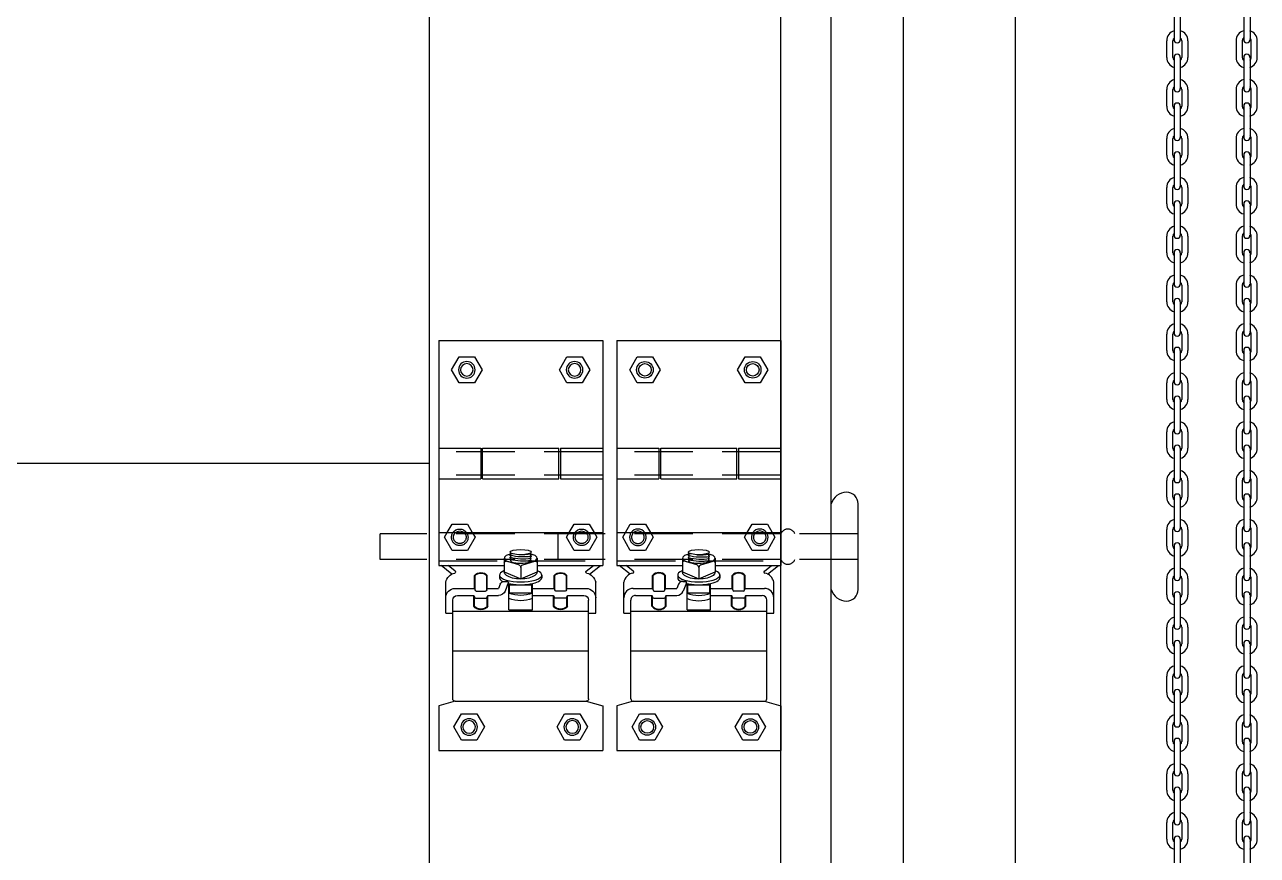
# Model space of a CAD drawing. Header units: millimetres. Extents: x 34479 to 326239, y 111570 to 168880.
# Drawn here: x 186425.3 to 186688.4, y 165348.9 to 165526.3 of the extents above; entities that cross this region are included whole.
import ezdxf

# ---------------------------------------------------------------- set-up
doc = ezdxf.new("R2010")
doc.units = ezdxf.units.MM
doc.header["$LTSCALE"] = 100
doc.header["$MEASUREMENT"] = 0
doc.linetypes.add('HIDDEN', pattern=[0.375, 0.25, -0.125])
doc.layers.get('0').update_dxf_attribs({"linetype": 'CONTINUOUS'})
doc.layers.add('FIN', color=8, linetype='CONTINUOUS')
doc.layers.add('OHD Frame', color=2, linetype='CONTINUOUS')

# ---------------------------------------------------------------- blocks, each defined once
blk = doc.blocks.new('사이드힌지 입면')
at = {"color": 8}
for p, q in [((0, 175), (70, 175)), ((0, 175), (0, 78.98)), ((70, 175), (70, 78.98)), ((0, 129), (18, 129)), ((18, 129), (18, 116)), ((18.75, 129), (51.25, 129)), ((18.75, 116), (18.75, 129)), ((51.25, 116), (51.25, 129)), ((52, 129), (70, 129)), ((52, 129), (52, 116)), ((0, 116), (18, 116)), ((18.75, 116), (51.25, 116)), ((52, 116), (70, 116)), ((91.5, 68.71), (91.5, 105.27)), ((103, 68.74), (103, 105.24)), ((0, 92.98), (70, 92.98)), ((30.53, 84.27), (30.64, 84.39)), ((0, 78.98), (28, 78.98)), ((5.65, 75.28), (1, 78.98)), ((7.03, 76.57), (4, 78.98)), ((28, 82.1), (28, 76.18)), ((34.14, 79.21), (28.91, 80.82)), ((30.13, 83.67), (30.83, 83.67)), ((30.85, 83.82), (30.53, 84.14)), ((30.53, 83.36), (30.85, 83.69)), ((30.85, 82.91), (30.53, 83.23)), ((30.53, 82.46), (30.85, 82.78)), ((30.85, 82), (30.53, 82.33)), ((30.53, 81.55), (30.85, 81.87)), ((30.85, 81.09), (30.53, 81.42)), ((30.66, 80.77), (30.85, 80.97)), ((35.86, 79.21), (41.09, 80.82)), ((39.12, 80.62), (39.47, 80.97)), ((39.47, 83.82), (39.15, 84.14)), ((39.15, 83.36), (39.47, 83.69)), ((39.47, 82.91), (39.15, 83.23)), ((39.15, 82.46), (39.47, 82.78)), ((39.47, 82), (39.15, 82.33)), ((39.15, 81.55), (39.47, 81.87)), ((39.47, 81.09), (39.15, 81.42)), ((39.45, 83.67), (39.87, 83.67)), ((42, 82.1), (42, 76.18)), ((42, 78.98), (70, 78.98)), ((62.97, 76.57), (66, 78.98)), ((64.35, 75.28), (69, 78.98)), ((15.25, 69.16), (15.25, 74.73)), ((15.5, 68.5), (15.5, 74.63)), ((20.5, 68.5), (20.5, 74.63)), ((20.75, 69.16), (20.75, 74.73)), ((26, 74.9), (26, 73.72)), ((28, 76.18), (35, 73.2)), ((35, 78.12), (35, 73.2)), ((35, 73.2), (42, 76.18)), ((44, 74.9), (44, 73.72)), ((49.25, 69.16), (49.25, 74.73)), ((49.5, 68.5), (49.5, 74.63)), ((54.5, 68.5), (54.5, 74.63)), ((54.75, 69.16), (54.75, 74.73)), ((3, 58.55), (3, 71.8)), ((7, 69.16), (15.25, 69.16)), ((20.75, 69.16), (25.55, 69.16)), ((21, 69.16), (25.55, 69.16)), ((26.26, 70.93), (25.55, 69.16)), ((28.12, 72.18), (29.26, 72.18)), ((29.72, 71.49), (28.34, 68.04)), ((30, 60.05), (30, 71.24)), ((30.25, 67.26), (30.25, 70.71)), ((30.25, 70.71), (39.75, 70.71)), ((39.75, 67.26), (39.75, 70.71)), ((40, 60.05), (40, 71.24)), ((40, 69.16), (49.25, 69.16)), ((54.75, 69.16), (63, 69.16)), ((67, 58.55), (67, 71.8)), ((6, 22), (6, 64.16)), ((8, 66.16), (15, 66.16)), ((15, 61.54), (15, 66.16)), ((15.25, 61.63), (15.25, 65.5)), ((15.75, 65), (20.25, 65)), ((16, 68), (20, 68)), ((20.75, 61.63), (20.75, 65.5)), ((21, 66.16), (25.55, 66.16)), ((21, 66.16), (25.55, 66.16)), ((21, 61.54), (21, 66.16)), ((21, 65.61), (21, 65.66)), ((30.25, 67.26), (39.75, 67.26)), ((40, 66.16), (49, 66.16)), ((49, 61.54), (49, 66.16)), ((49, 65.61), (49, 65.66)), ((49.25, 61.63), (49.25, 65.5)), ((54.25, 65), (49.75, 65)), ((54, 68), (50, 68)), ((54.75, 61.63), (54.75, 65.5)), ((55, 66.16), (62, 66.16)), ((55, 61.54), (55, 66.16)), ((64, 22), (64, 64.16)), ((3, 58.55), (6, 58.55)), ((6, 59.5), (64, 59.5)), ((30, 60.05), (40, 60.05)), ((64, 58.55), (67, 58.55)), ((6, 42.5), (64, 42.5)), ((7, 21), (0, 19)), ((0, 19), (0, 0)), ((7, 21), (63, 21)), ((63, 21), (70, 19)), ((70, 19), (70, 0)), ((0, 0), (70, 0))]:
    blk.add_line(p, q, dxfattribs=at)
at = {"color": 8, "linetype": 'HIDDEN'}
for p, q in [((70, 127.5), (0, 127.5)), ((70, 117.5), (0, 117.5)), ((70, 92.49), (-25, 92.49)), ((-25, 81.49), (-25, 92.49)), ((103, 92.49), (76, 92.49)), ((70, 81.49), (-25, 81.49)), ((0, 81), (70, 81)), ((103, 81.49), (76, 81.49))]:
    blk.add_line(p, q, dxfattribs=at)
at = {"color": 8}
for points in [[(15.25, 168.12), (18.5, 162.5), (15.25, 156.88), (8.75, 156.88), (5.5, 162.5), (8.75, 168.12)], [(61.25, 168.12), (64.5, 162.5), (61.25, 156.88), (54.75, 156.88), (51.5, 162.5), (54.75, 168.12)], [(16.25, 15.62), (19.5, 10), (16.25, 4.38), (9.75, 4.38), (6.5, 10), (9.75, 15.62)], [(60.25, 15.62), (63.5, 10), (60.25, 4.38), (53.75, 4.38), (50.5, 10), (53.75, 15.62)]]:
    blk.add_lwpolyline(points, close=True, dxfattribs=at)
for points in [[(3.65, 92.98), (5.75, 96.62), (12.25, 96.62), (14.35, 92.98)], [(55.65, 92.98), (57.75, 96.62), (64.25, 96.62), (66.35, 92.98)]]:
    blk.add_lwpolyline(points, dxfattribs=at)
at = {"color": 8, "linetype": 'HIDDEN'}
for points in [[(14.35, 92.98), (15.5, 91), (12.25, 85.38), (5.75, 85.38), (2.5, 91), (3.65, 92.98)], [(66.35, 92.98), (67.5, 91), (64.25, 85.38), (57.75, 85.38), (54.5, 91), (55.65, 92.98)]]:
    blk.add_lwpolyline(points, dxfattribs=at)
at = {"color": 8}
for centre, radius in [((12, 162.5), 3.53), ((12, 162.5), 2.7), ((58, 162.5), 3.53), ((58, 162.5), 2.7), ((13, 10), 3.53), ((13, 10), 2.7), ((57, 10), 3.53), ((57, 10), 2.7)]:
    blk.add_circle(centre, radius, dxfattribs=at)
for centre, radius, start, end in [((98.25, 103.18), 7.07, 92.0158, 162.759), ((98, 105.24), 5, 0, 90), ((9, 91), 3.53, 33.9806, 146.0194), ((9, 91), 2.7, 47.0512, 132.9488), ((61, 91), 3.53, 33.9806, 146.0194), ((61, 91), 2.7, 47.0512, 132.9488), ((30.59, 84.21), 0.0908, 135, 225), ((36.08, 105.66), 22.18, 255.4144, 258.0189), ((39.21, 84.21), 0.0908, 171.3665, 225), ((28.81, 80.02), 0.811, 82.9492, 174.5861), ((30.59, 83.3), 0.0908, 135, 225), ((36.08, 104.76), 22.18, 255.4144, 278.8608), ((30.59, 82.39), 0.0908, 135, 225), ((36.08, 103.85), 22.18, 255.4144, 278.8608), ((30.59, 81.48), 0.0908, 135, 225), ((36.08, 102.94), 22.18, 255.4144, 278.8608), ((30.79, 83.75), 0.0908, 315, 45), ((30.79, 82.84), 0.0908, 315, 45), ((30.79, 81.94), 0.0908, 315, 45), ((30.79, 81.03), 0.0908, 315, 45), ((33.67, 77.96), 1.34, 7.0056, 69.4682), ((36.08, 105.66), 22.18, 265.0057, 278.8608), ((36.33, 77.96), 1.34, 110.5318, 172.9944), ((39.21, 83.3), 0.0908, 135, 225), ((39.21, 82.39), 0.0908, 135, 225), ((39.21, 81.48), 0.0908, 135, 225), ((39.41, 83.75), 0.0908, 315, 45), ((39.41, 82.84), 0.0908, 315, 45), ((39.41, 81.94), 0.0908, 315, 45), ((39.41, 81.03), 0.0908, 315, 45), ((41.19, 80.02), 0.811, 5.4139, 97.0508), ((7.87, 70.84), 4.96, 102.1217, 168.8588), ((6.72, 76.18), 0.5, 282.1217, 51.4669), ((18, 72.17), 3.76, 42.9905, 137.0095), ((18, 72.17), 3.51, 44.5745, 135.4255), ((52, 72.17), 3.76, 42.9905, 137.0095), ((52, 72.17), 3.51, 44.5745, 135.4255), ((63.28, 76.18), 0.5, 128.5331, 257.8783), ((62.13, 70.84), 4.96, 11.1412, 77.8783), ((7, 65.16), 4, 90, 180), ((14.41, 68.46), 1.09, 2.0148, 39.6589), ((16, 68.5), 0.5, 180, 270), ((20, 68.5), 0.5, 270, 0), ((21.59, 68.46), 1.09, 140.3411, 177.9852), ((28.12, 70.18), 2, 90, 158.125), ((29.26, 71.68), 0.5, 338.125, 90), ((48.41, 68.46), 1.09, 2.0148, 39.6589), ((50, 68.5), 0.5, 180, 270), ((54, 68.5), 0.5, 270, 360), ((55.59, 68.46), 1.09, 140.3411, 177.9852), ((63, 65.16), 4, 0, 90), ((98.25, 70.8), 7.07, 197.241, 267.9842), ((98, 68.74), 5, 270, 0), ((8, 64.16), 2, 90, 180), ((14.16, 65.46), 1.09, 2.0148, 39.6589), ((15.75, 65.5), 0.5, 180, 270), ((20.25, 65.5), 0.5, 270, 0), ((21.84, 65.46), 1.09, 140.3411, 177.9852), ((25.55, 69.16), 3, 270, 338.125), ((35, 80.29), 14.09, 249.2199, 290.7801), ((35, 78.01), 14.09, 249.2199, 290.7801), ((48.16, 65.46), 1.09, 2.0148, 39.6589), ((49.75, 65.5), 0.5, 180, 270), ((54.25, 65.5), 0.5, 270, 0), ((55.84, 65.46), 1.09, 140.3411, 177.9852), ((62, 64.16), 2, 0, 90), ((18, 63.81), 3.76, 217.0639, 322.9361), ((18, 63.81), 3.51, 218.4112, 321.5888), ((52, 63.81), 3.76, 217.0639, 322.9361), ((52, 63.81), 3.51, 218.4112, 321.5888), ((7, 22), 1, 180, 270), ((63, 22), 1, 270, 0)]:
    blk.add_arc(centre, radius, start, end, dxfattribs=at)
at = {"color": 8, "linetype": 'HIDDEN'}
for centre, radius, start, end in [((9, 91), 3.53, 146.0194, 33.9806), ((9, 91), 2.7, 132.9488, 47.0512), ((61, 91), 3.53, 146.0194, 33.9806), ((61, 91), 2.7, 132.9488, 47.0512), ((73, 91.25), 3.25, 22.4962, 157.5038), ((73, 82.73), 3.25, 202.4962, 337.5038)]:
    blk.add_arc(centre, radius, start, end, dxfattribs=at)
at = {"color": 8}
blk.add_ellipse((35, 84.67), major_axis=(-4.5, 0), ratio=0.246975, dxfattribs=at)
for centre, major_axis, ratio, start_param, end_param in [((35, 82.1), (-7, 0), 0.311178, 5.481577, 10.226387), ((35, 81.06), (-4.5, 0), 0.246975, 0.264484, 3.078253), ((35, 74.9), (-9, 0), 0.331338, 5.603511, 10.104452), ((35, 73.72), (-9, 0), 0.331338, 0, 0.583751), ((35, 73.72), (-9, 0), 0.331338, 0.935022, 3.141593)]:
    blk.add_ellipse(centre, major_axis=major_axis, ratio=ratio, start_param=start_param, end_param=end_param, dxfattribs=at)
at = {"color": 8, "extrusion": (0, 0, -1)}
blk.add_ellipse((35, 76.18), major_axis=(7, 0), ratio=0.426006, start_param=6.283185, end_param=9.424778, dxfattribs=at)
blk = doc.blocks.new('더블힌지입면')
at = {"color": 8}
for p, q in [((0, 175), (-70, 175)), ((-70, 175), (-70, 78.98)), ((0, 175), (0, 78.98)), ((-52, 129), (-70, 129)), ((-52, 129), (-52, 116)), ((-18.75, 129), (-51.25, 129)), ((-51.25, 116), (-51.25, 129)), ((-18.75, 116), (-18.75, 129)), ((0, 129), (-18, 129)), ((-18, 129), (-18, 116)), ((-52, 116), (-70, 116)), ((-18.75, 116), (-51.25, 116)), ((0, 116), (-18, 116)), ((0, 92.98), (-70, 92.98)), ((-30.53, 84.27), (-30.64, 84.39)), ((-42, 78.98), (-70, 78.98)), ((-64.35, 75.28), (-69, 78.98)), ((-62.97, 76.57), (-66, 78.98)), ((-42, 82.1), (-42, 76.18)), ((-35.86, 79.21), (-41.09, 80.82)), ((-39.45, 83.67), (-39.87, 83.67)), ((-39.47, 83.82), (-39.15, 84.14)), ((-39.15, 83.36), (-39.47, 83.69)), ((-39.47, 82.91), (-39.15, 83.23)), ((-39.15, 82.46), (-39.47, 82.78)), ((-39.47, 82), (-39.15, 82.33)), ((-39.15, 81.55), (-39.47, 81.87)), ((-39.47, 81.09), (-39.15, 81.42)), ((-39.12, 80.62), (-39.47, 80.97)), ((-34.14, 79.21), (-28.91, 80.82)), ((-30.85, 83.82), (-30.53, 84.14)), ((-30.53, 83.36), (-30.85, 83.69)), ((-30.85, 82.91), (-30.53, 83.23)), ((-30.53, 82.46), (-30.85, 82.78)), ((-30.85, 82), (-30.53, 82.33)), ((-30.53, 81.55), (-30.85, 81.87)), ((-30.85, 81.09), (-30.53, 81.42)), ((-30.66, 80.77), (-30.85, 80.97)), ((-30.13, 83.67), (-30.83, 83.67)), ((-28, 82.1), (-28, 76.18)), ((0, 78.98), (-28, 78.98)), ((-7.03, 76.57), (-4, 78.98)), ((-5.65, 75.28), (-1, 78.98)), ((-54.75, 69.16), (-54.75, 74.73)), ((-54.5, 68.5), (-54.5, 74.63)), ((-49.5, 68.5), (-49.5, 74.63)), ((-49.25, 69.16), (-49.25, 74.73)), ((-44, 74.9), (-44, 73.72)), ((-35, 73.2), (-42, 76.18)), ((-35, 78.12), (-35, 73.2)), ((-28, 76.18), (-35, 73.2)), ((-26, 74.9), (-26, 73.72)), ((-20.75, 69.16), (-20.75, 74.73)), ((-20.5, 68.5), (-20.5, 74.63)), ((-15.5, 68.5), (-15.5, 74.63)), ((-15.25, 69.16), (-15.25, 74.73)), ((-67, 58.55), (-67, 71.8)), ((-54.75, 69.16), (-63, 69.16)), ((-40, 69.16), (-49.25, 69.16)), ((-40, 60.05), (-40, 71.24)), ((-39.75, 67.26), (-39.75, 70.71)), ((-30.25, 70.71), (-39.75, 70.71)), ((-30.25, 67.26), (-30.25, 70.71)), ((-30, 60.05), (-30, 71.24)), ((-29.72, 71.49), (-28.34, 68.04)), ((-28.12, 72.18), (-29.26, 72.18)), ((-26.26, 70.93), (-25.55, 69.16)), ((-21, 69.16), (-25.55, 69.16)), ((-20.75, 69.16), (-25.55, 69.16)), ((-7, 69.16), (-15.25, 69.16)), ((-3, 58.55), (-3, 71.8)), ((-64, 22), (-64, 64.16)), ((-55, 66.16), (-62, 66.16)), ((-55, 61.54), (-55, 66.16)), ((-54.75, 61.63), (-54.75, 65.5)), ((-54.25, 65), (-49.75, 65)), ((-54, 68), (-50, 68)), ((-49.25, 61.63), (-49.25, 65.5)), ((-40, 66.16), (-49, 66.16)), ((-49, 61.54), (-49, 66.16)), ((-49, 65.61), (-49, 65.66)), ((-30.25, 67.26), (-39.75, 67.26)), ((-21, 66.16), (-25.55, 66.16)), ((-21, 66.16), (-25.55, 66.16)), ((-21, 61.54), (-21, 66.16)), ((-21, 65.61), (-21, 65.66)), ((-20.75, 61.63), (-20.75, 65.5)), ((-15.75, 65), (-20.25, 65)), ((-16, 68), (-20, 68)), ((-15.25, 61.63), (-15.25, 65.5)), ((-8, 66.16), (-15, 66.16)), ((-15, 61.54), (-15, 66.16)), ((-6, 22), (-6, 64.16)), ((-64, 58.55), (-67, 58.55)), ((-6, 59.5), (-64, 59.5)), ((-30, 60.05), (-40, 60.05)), ((-3, 58.55), (-6, 58.55)), ((-6, 42.5), (-64, 42.5)), ((-63, 21), (-70, 19)), ((-70, 19), (-70, 0)), ((-7, 21), (-63, 21)), ((-7, 21), (0, 19)), ((0, 19), (0, 0)), ((0, 0), (-70, 0))]:
    blk.add_line(p, q, dxfattribs=at)
at = {"color": 8, "linetype": 'HIDDEN'}
for p, q in [((-70, 127.5), (0, 127.5)), ((-70, 117.5), (0, 117.5)), ((-70, 92.49), (25, 92.49)), ((25, 81.49), (25, 92.49)), ((-70, 81.49), (25, 81.49)), ((0, 81), (-70, 81))]:
    blk.add_line(p, q, dxfattribs=at)
at = {"color": 8}
for points in [[(-61.25, 168.12), (-64.5, 162.5), (-61.25, 156.88), (-54.75, 156.88), (-51.5, 162.5), (-54.75, 168.12)], [(-15.25, 168.12), (-18.5, 162.5), (-15.25, 156.88), (-8.75, 156.88), (-5.5, 162.5), (-8.75, 168.12)], [(-60.25, 15.62), (-63.5, 10), (-60.25, 4.38), (-53.75, 4.38), (-50.5, 10), (-53.75, 15.62)], [(-16.25, 15.62), (-19.5, 10), (-16.25, 4.38), (-9.75, 4.38), (-6.5, 10), (-9.75, 15.62)]]:
    blk.add_lwpolyline(points, close=True, dxfattribs=at)
for points in [[(-55.65, 92.98), (-57.75, 96.62), (-64.25, 96.62), (-66.35, 92.98)], [(-3.65, 92.98), (-5.75, 96.62), (-12.25, 96.62), (-14.35, 92.98)]]:
    blk.add_lwpolyline(points, dxfattribs=at)
at = {"color": 8, "linetype": 'HIDDEN'}
for points in [[(-66.35, 92.98), (-67.5, 91), (-64.25, 85.38), (-57.75, 85.38), (-54.5, 91), (-55.65, 92.98)], [(-14.35, 92.98), (-15.5, 91), (-12.25, 85.38), (-5.75, 85.38), (-2.5, 91), (-3.65, 92.98)]]:
    blk.add_lwpolyline(points, dxfattribs=at)
at = {"color": 8}
for centre, radius in [((-58, 162.5), 3.53), ((-58, 162.5), 2.7), ((-12, 162.5), 3.53), ((-12, 162.5), 2.7), ((-57, 10), 3.53), ((-57, 10), 2.7), ((-13, 10), 3.53), ((-13, 10), 2.7)]:
    blk.add_circle(centre, radius, dxfattribs=at)
at = {"color": 8, "linetype": 'HIDDEN'}
for centre, radius, start, end in [((-61, 91), 3.53, 146.0194, 33.9806), ((-61, 91), 2.7, 132.9488, 47.0512), ((-9, 91), 3.53, 146.0194, 33.9806), ((-9, 91), 2.7, 132.9488, 47.0512)]:
    blk.add_arc(centre, radius, start, end, dxfattribs=at)
at = {"color": 8}
for centre, radius, start, end in [((-61, 91), 3.53, 33.9806, 146.0194), ((-61, 91), 2.7, 47.0512, 132.9488), ((-9, 91), 3.53, 33.9806, 146.0194), ((-9, 91), 2.7, 47.0512, 132.9488), ((-39.21, 84.21), 0.0908, 315, 8.6335), ((-36.08, 105.66), 22.18, 281.9811, 284.5856), ((-30.59, 84.21), 0.0908, 315, 45), ((-41.19, 80.02), 0.811, 82.9492, 174.5861), ((-39.41, 83.75), 0.0908, 135, 225), ((-36.08, 105.66), 22.18, 261.1392, 274.9943), ((-36.08, 104.76), 22.18, 261.1392, 284.5856), ((-39.41, 82.84), 0.0908, 135, 225), ((-36.08, 103.85), 22.18, 261.1392, 284.5856), ((-39.41, 81.94), 0.0908, 135, 225), ((-36.08, 102.94), 22.18, 261.1392, 284.5856), ((-39.41, 81.03), 0.0908, 135, 225), ((-39.21, 83.3), 0.0908, 315, 45), ((-39.21, 82.39), 0.0908, 315, 45), ((-39.21, 81.48), 0.0908, 315, 45), ((-36.33, 77.96), 1.34, 7.0056, 69.4682), ((-33.67, 77.96), 1.34, 110.5318, 172.9944), ((-30.79, 83.75), 0.0908, 135, 225), ((-30.79, 82.84), 0.0908, 135, 225), ((-30.79, 81.94), 0.0908, 135, 225), ((-30.79, 81.03), 0.0908, 135, 225), ((-30.59, 83.3), 0.0908, 315, 45), ((-30.59, 82.39), 0.0908, 315, 45), ((-30.59, 81.48), 0.0908, 315, 45), ((-28.81, 80.02), 0.811, 5.4139, 97.0508), ((-62.13, 70.84), 4.96, 102.1217, 168.8588), ((-63.28, 76.18), 0.5, 282.1217, 51.4669), ((-52, 72.17), 3.76, 42.9905, 137.0095), ((-52, 72.17), 3.51, 44.5745, 135.4255), ((-18, 72.17), 3.76, 42.9905, 137.0095), ((-18, 72.17), 3.51, 44.5745, 135.4255), ((-6.72, 76.18), 0.5, 128.5331, 257.8783), ((-7.87, 70.84), 4.96, 11.1412, 77.8783), ((-63, 65.16), 4, 90, 180), ((-55.59, 68.46), 1.09, 2.0148, 39.6589), ((-54, 68.5), 0.5, 180, 270), ((-50, 68.5), 0.5, 270, 0), ((-48.41, 68.46), 1.09, 140.3411, 177.9852), ((-29.26, 71.68), 0.5, 90, 201.875), ((-28.12, 70.18), 2, 21.875, 90), ((-21.59, 68.46), 1.09, 2.0148, 39.6589), ((-20, 68.5), 0.5, 180, 270), ((-16, 68.5), 0.5, 270, 0), ((-14.41, 68.46), 1.09, 140.3411, 177.9852), ((-7, 65.16), 4, 0, 90), ((-62, 64.16), 2, 90, 180), ((-55.84, 65.46), 1.09, 2.0148, 39.6589), ((-54.25, 65.5), 0.5, 180, 270), ((-49.75, 65.5), 0.5, 270, 0), ((-48.16, 65.46), 1.09, 140.3411, 177.9852), ((-35, 80.29), 14.09, 249.2199, 290.7801), ((-35, 78.01), 14.09, 249.2199, 290.7801), ((-25.55, 69.16), 3, 201.875, 270), ((-21.84, 65.46), 1.09, 2.0148, 39.6589), ((-20.25, 65.5), 0.5, 180, 270), ((-15.75, 65.5), 0.5, 270, 0), ((-14.16, 65.46), 1.09, 140.3411, 177.9852), ((-8, 64.16), 2, 0, 90), ((-52, 63.81), 3.76, 217.0639, 322.9361), ((-52, 63.81), 3.51, 218.4112, 321.5888), ((-18, 63.81), 3.76, 217.0639, 322.9361), ((-18, 63.81), 3.51, 218.4112, 321.5888), ((-63, 22), 1, 180, 270), ((-7, 22), 1, 270, 0)]:
    blk.add_arc(centre, radius, start, end, dxfattribs=at)
at = {"color": 8, "extrusion": (0, 0, -1)}
for centre, major_axis, ratio, start_param, end_param in [((-35, 84.67), (-4.5, 0), 0.246975, 3.141593, 9.424778), ((-35, 82.1), (7, 0), 0.311178, -0.801609, 3.943201), ((-35, 81.06), (-4.5, 0), 0.246975, 3.406077, 6.219845), ((-35, 74.9), (9, 0), 0.331338, -0.679674, 3.821266), ((-35, 73.72), (-9, 0), 0.331338, 4.076615, 6.283185), ((-35, 73.72), (9, 0), 0.331338, 0, 0.583751)]:
    blk.add_ellipse(centre, major_axis=major_axis, ratio=ratio, start_param=start_param, end_param=end_param, dxfattribs=at)
at = {"color": 8}
blk.add_ellipse((-35, 76.18), major_axis=(-7, 0), ratio=0.426006, start_param=0, end_param=3.141593, dxfattribs=at)
at = {"xscale": -1}
blk.add_blockref('사이드힌지 입면', (-76.02, 0), dxfattribs=at)

msp = doc.modelspace()

# ---------------------------------------------------------------- linework, layer by layer
at = {"color": 3}
for p, q in [((186597.45, 163432.59, 0), (186597.45, 167289.71, 0)), ((186612.85, 163432.59, 0), (186612.85, 167289.71, 0)), ((186586.7, 163432.59, 0), (186586.7, 165982.59, 0)), ((186511.69, 165432.59, 0), (182086.72, 165432.59, 0))]:
    msp.add_line(p, q, dxfattribs=at)
at = {"color": 8, "linetype": 'Continuous'}
msp.add_line((186511.69, 165982.59, 0), (186511.69, 163455.11, 0), dxfattribs=at)
at = {"color": 7, "linetype": 'Continuous'}
for p, q in [((186670.61, 165529.74, 0), (186670.61, 165523.08, 0)), ((186671.94, 165529.74, 0), (186671.94, 165523.08, 0)), ((186685.48, 165529.74, 0), (186685.48, 165523.08, 0)), ((186686.82, 165529.74, 0), (186686.82, 165523.08, 0)), ((186669.04, 165519.31, 0), (186669.04, 165522.84, 0)), ((186670.38, 165519.31, 0), (186670.38, 165522.84, 0)), ((186672.24, 165522.84, 0), (186672.24, 165519.31, 0)), ((186673.58, 165522.84, 0), (186673.58, 165519.31, 0)), ((186683.85, 165522.84, 0), (186683.85, 165519.31, 0)), ((186685.18, 165522.84, 0), (186685.18, 165519.31, 0)), ((186687.05, 165519.31, 0), (186687.05, 165522.84, 0)), ((186688.38, 165519.31, 0), (186688.38, 165522.84, 0)), ((186670.61, 165519.31, 0), (186670.61, 165512.64, 0)), ((186671.94, 165519.31, 0), (186671.94, 165512.64, 0)), ((186685.48, 165519.31, 0), (186685.48, 165512.64, 0)), ((186686.82, 165519.31, 0), (186686.82, 165512.64, 0)), ((186669.04, 165508.88, 0), (186669.04, 165512.41, 0)), ((186670.38, 165508.88, 0), (186670.38, 165512.41, 0)), ((186672.24, 165512.41, 0), (186672.24, 165508.88, 0)), ((186673.58, 165512.41, 0), (186673.58, 165508.88, 0)), ((186683.85, 165512.41, 0), (186683.85, 165508.88, 0)), ((186685.18, 165512.41, 0), (186685.18, 165508.88, 0)), ((186687.05, 165508.88, 0), (186687.05, 165512.41, 0)), ((186688.38, 165508.88, 0), (186688.38, 165512.41, 0)), ((186670.61, 165508.88, 0), (186670.61, 165502.21, 0)), ((186671.94, 165508.88, 0), (186671.94, 165502.21, 0)), ((186685.48, 165508.88, 0), (186685.48, 165502.21, 0)), ((186686.82, 165508.88, 0), (186686.82, 165502.21, 0)), ((186669.04, 165498.44, 0), (186669.04, 165501.98, 0)), ((186670.38, 165498.44, 0), (186670.38, 165501.98, 0)), ((186672.24, 165501.98, 0), (186672.24, 165498.44, 0)), ((186673.58, 165501.98, 0), (186673.58, 165498.44, 0)), ((186683.85, 165501.98, 0), (186683.85, 165498.44, 0)), ((186685.18, 165501.98, 0), (186685.18, 165498.44, 0)), ((186687.05, 165498.44, 0), (186687.05, 165501.98, 0)), ((186688.38, 165498.44, 0), (186688.38, 165501.98, 0)), ((186670.61, 165498.44, 0), (186670.61, 165491.78, 0)), ((186671.94, 165498.44, 0), (186671.94, 165491.78, 0)), ((186685.48, 165498.44, 0), (186685.48, 165491.78, 0)), ((186686.82, 165498.44, 0), (186686.82, 165491.78, 0)), ((186669.04, 165488.01, 0), (186669.04, 165491.54, 0)), ((186670.38, 165488.01, 0), (186670.38, 165491.54, 0)), ((186672.24, 165491.54, 0), (186672.24, 165488.01, 0)), ((186673.58, 165491.54, 0), (186673.58, 165488.01, 0)), ((186683.85, 165491.54, 0), (186683.85, 165488.01, 0)), ((186685.18, 165491.54, 0), (186685.18, 165488.01, 0)), ((186687.05, 165488.01, 0), (186687.05, 165491.54, 0)), ((186688.38, 165488.01, 0), (186688.38, 165491.54, 0)), ((186670.61, 165488.01, 0), (186670.61, 165481.34, 0)), ((186671.94, 165488.01, 0), (186671.94, 165481.34, 0)), ((186685.48, 165488.01, 0), (186685.48, 165481.34, 0)), ((186686.82, 165488.01, 0), (186686.82, 165481.34, 0)), ((186669.04, 165477.58, 0), (186669.04, 165481.11, 0)), ((186670.38, 165477.58, 0), (186670.38, 165481.11, 0)), ((186672.24, 165481.11, 0), (186672.24, 165477.58, 0)), ((186673.58, 165481.11, 0), (186673.58, 165477.58, 0)), ((186683.85, 165481.11, 0), (186683.85, 165477.58, 0)), ((186685.18, 165481.11, 0), (186685.18, 165477.58, 0)), ((186687.05, 165477.58, 0), (186687.05, 165481.11, 0)), ((186688.38, 165477.58, 0), (186688.38, 165481.11, 0)), ((186670.61, 165477.58, 0), (186670.61, 165470.91, 0)), ((186671.94, 165477.58, 0), (186671.94, 165470.91, 0)), ((186685.48, 165477.58, 0), (186685.48, 165470.91, 0)), ((186686.82, 165477.58, 0), (186686.82, 165470.91, 0)), ((186669.04, 165467.14, 0), (186669.04, 165470.68, 0)), ((186670.38, 165467.14, 0), (186670.38, 165470.68, 0)), ((186672.24, 165470.68, 0), (186672.24, 165467.14, 0)), ((186673.58, 165470.68, 0), (186673.58, 165467.14, 0)), ((186683.85, 165470.68, 0), (186683.85, 165467.14, 0)), ((186685.18, 165470.68, 0), (186685.18, 165467.14, 0)), ((186687.05, 165467.14, 0), (186687.05, 165470.68, 0)), ((186688.38, 165467.14, 0), (186688.38, 165470.68, 0)), ((186670.61, 165467.14, 0), (186670.61, 165460.48, 0)), ((186671.94, 165467.14, 0), (186671.94, 165460.48, 0)), ((186685.48, 165467.14, 0), (186685.48, 165460.48, 0)), ((186686.82, 165467.14, 0), (186686.82, 165460.48, 0)), ((186669.04, 165456.71, 0), (186669.04, 165460.24, 0)), ((186670.38, 165456.71, 0), (186670.38, 165460.24, 0)), ((186672.24, 165460.24, 0), (186672.24, 165456.71, 0)), ((186673.58, 165460.24, 0), (186673.58, 165456.71, 0)), ((186683.85, 165460.24, 0), (186683.85, 165456.71, 0)), ((186685.18, 165460.24, 0), (186685.18, 165456.71, 0)), ((186687.05, 165456.71, 0), (186687.05, 165460.24, 0)), ((186688.38, 165456.71, 0), (186688.38, 165460.24, 0)), ((186670.61, 165456.71, 0), (186670.61, 165450.04, 0)), ((186671.94, 165456.71, 0), (186671.94, 165450.04, 0)), ((186685.48, 165456.71, 0), (186685.48, 165450.04, 0)), ((186686.82, 165456.71, 0), (186686.82, 165450.04, 0)), ((186669.04, 165446.28, 0), (186669.04, 165449.81, 0)), ((186670.38, 165446.28, 0), (186670.38, 165449.81, 0)), ((186672.24, 165449.81, 0), (186672.24, 165446.28, 0)), ((186673.58, 165449.81, 0), (186673.58, 165446.28, 0)), ((186683.85, 165449.81, 0), (186683.85, 165446.28, 0)), ((186685.18, 165449.81, 0), (186685.18, 165446.28, 0)), ((186687.05, 165446.28, 0), (186687.05, 165449.81, 0)), ((186688.38, 165446.28, 0), (186688.38, 165449.81, 0)), ((186670.61, 165446.28, 0), (186670.61, 165439.61, 0)), ((186671.94, 165446.28, 0), (186671.94, 165439.61, 0)), ((186685.48, 165446.28, 0), (186685.48, 165439.61, 0)), ((186686.82, 165446.28, 0), (186686.82, 165439.61, 0)), ((186669.04, 165435.84, 0), (186669.04, 165439.37, 0)), ((186670.38, 165435.84, 0), (186670.38, 165439.37, 0)), ((186672.24, 165439.37, 0), (186672.24, 165435.84, 0)), ((186673.58, 165439.37, 0), (186673.58, 165435.84, 0)), ((186683.85, 165439.37, 0), (186683.85, 165435.84, 0)), ((186685.18, 165439.37, 0), (186685.18, 165435.84, 0)), ((186687.05, 165435.84, 0), (186687.05, 165439.37, 0)), ((186688.38, 165435.84, 0), (186688.38, 165439.37, 0)), ((186670.61, 165435.84, 0), (186670.61, 165429.17, 0)), ((186671.94, 165435.84, 0), (186671.94, 165429.17, 0)), ((186685.48, 165435.84, 0), (186685.48, 165429.17, 0)), ((186686.82, 165435.84, 0), (186686.82, 165429.17, 0)), ((186669.04, 165425.41, 0), (186669.04, 165428.94, 0)), ((186670.38, 165425.41, 0), (186670.38, 165428.94, 0)), ((186672.24, 165428.94, 0), (186672.24, 165425.41, 0)), ((186673.58, 165428.94, 0), (186673.58, 165425.41, 0)), ((186683.85, 165428.94, 0), (186683.85, 165425.41, 0)), ((186685.18, 165428.94, 0), (186685.18, 165425.41, 0)), ((186687.05, 165425.41, 0), (186687.05, 165428.94, 0)), ((186688.38, 165425.41, 0), (186688.38, 165428.94, 0)), ((186670.61, 165425.41, 0), (186670.61, 165418.74, 0)), ((186671.94, 165425.41, 0), (186671.94, 165418.74, 0)), ((186685.48, 165425.41, 0), (186685.48, 165418.74, 0)), ((186686.82, 165425.41, 0), (186686.82, 165418.74, 0)), ((186669.04, 165414.97, 0), (186669.04, 165418.51, 0)), ((186670.38, 165414.97, 0), (186670.38, 165418.51, 0)), ((186672.24, 165418.51, 0), (186672.24, 165414.97, 0)), ((186673.58, 165418.51, 0), (186673.58, 165414.97, 0)), ((186683.85, 165418.51, 0), (186683.85, 165414.97, 0)), ((186685.18, 165418.51, 0), (186685.18, 165414.97, 0)), ((186687.05, 165414.97, 0), (186687.05, 165418.51, 0)), ((186688.38, 165414.97, 0), (186688.38, 165418.51, 0)), ((186670.61, 165414.97, 0), (186670.61, 165408.31, 0)), ((186671.94, 165414.97, 0), (186671.94, 165408.31, 0)), ((186685.48, 165414.97, 0), (186685.48, 165408.31, 0)), ((186686.82, 165414.97, 0), (186686.82, 165408.31, 0)), ((186669.04, 165404.54, 0), (186669.04, 165408.07, 0)), ((186670.38, 165404.54, 0), (186670.38, 165408.07, 0)), ((186672.24, 165408.07, 0), (186672.24, 165404.54, 0)), ((186673.58, 165408.07, 0), (186673.58, 165404.54, 0)), ((186683.85, 165408.07, 0), (186683.85, 165404.54, 0)), ((186685.18, 165408.07, 0), (186685.18, 165404.54, 0)), ((186687.05, 165404.54, 0), (186687.05, 165408.07, 0)), ((186688.38, 165404.54, 0), (186688.38, 165408.07, 0)), ((186670.61, 165404.54, 0), (186670.61, 165397.87, 0)), ((186671.94, 165404.54, 0), (186671.94, 165397.87, 0)), ((186685.48, 165404.54, 0), (186685.48, 165397.87, 0)), ((186686.82, 165404.54, 0), (186686.82, 165397.87, 0)), ((186669.04, 165394.11, 0), (186669.04, 165397.64, 0)), ((186670.38, 165394.11, 0), (186670.38, 165397.64, 0)), ((186672.24, 165397.64, 0), (186672.24, 165394.11, 0)), ((186673.58, 165397.64, 0), (186673.58, 165394.11, 0)), ((186683.85, 165397.64, 0), (186683.85, 165394.11, 0)), ((186685.18, 165397.64, 0), (186685.18, 165394.11, 0)), ((186687.05, 165394.11, 0), (186687.05, 165397.64, 0)), ((186688.38, 165394.11, 0), (186688.38, 165397.64, 0)), ((186670.61, 165394.11, 0), (186670.61, 165387.44, 0)), ((186671.94, 165394.11, 0), (186671.94, 165387.44, 0)), ((186685.48, 165394.11, 0), (186685.48, 165387.44, 0)), ((186686.82, 165394.11, 0), (186686.82, 165387.44, 0)), ((186669.04, 165383.67, 0), (186669.04, 165387.21, 0)), ((186670.38, 165383.67, 0), (186670.38, 165387.21, 0)), ((186672.24, 165387.21, 0), (186672.24, 165383.67, 0)), ((186673.58, 165387.21, 0), (186673.58, 165383.67, 0)), ((186683.85, 165387.21, 0), (186683.85, 165383.67, 0)), ((186685.18, 165387.21, 0), (186685.18, 165383.67, 0)), ((186687.05, 165383.67, 0), (186687.05, 165387.21, 0)), ((186688.38, 165383.67, 0), (186688.38, 165387.21, 0)), ((186670.61, 165383.67, 0), (186670.61, 165377.01, 0)), ((186671.94, 165383.67, 0), (186671.94, 165377.01, 0)), ((186685.48, 165383.67, 0), (186685.48, 165377.01, 0)), ((186686.82, 165383.67, 0), (186686.82, 165377.01, 0)), ((186669.04, 165373.24, 0), (186669.04, 165376.77, 0)), ((186670.38, 165373.24, 0), (186670.38, 165376.77, 0)), ((186672.24, 165376.77, 0), (186672.24, 165373.24, 0)), ((186673.58, 165376.77, 0), (186673.58, 165373.24, 0)), ((186683.85, 165376.77, 0), (186683.85, 165373.24, 0)), ((186685.18, 165376.77, 0), (186685.18, 165373.24, 0)), ((186687.05, 165373.24, 0), (186687.05, 165376.77, 0)), ((186688.38, 165373.24, 0), (186688.38, 165376.77, 0)), ((186670.61, 165373.24, 0), (186670.61, 165366.57, 0)), ((186671.94, 165373.24, 0), (186671.94, 165366.57, 0)), ((186685.48, 165373.24, 0), (186685.48, 165366.57, 0)), ((186686.82, 165373.24, 0), (186686.82, 165366.57, 0)), ((186669.04, 165362.81, 0), (186669.04, 165366.34, 0)), ((186670.38, 165362.81, 0), (186670.38, 165366.34, 0)), ((186672.24, 165366.34, 0), (186672.24, 165362.81, 0)), ((186673.58, 165366.34, 0), (186673.58, 165362.81, 0)), ((186683.85, 165366.34, 0), (186683.85, 165362.81, 0)), ((186685.18, 165366.34, 0), (186685.18, 165362.81, 0)), ((186687.05, 165362.81, 0), (186687.05, 165366.34, 0)), ((186688.38, 165362.81, 0), (186688.38, 165366.34, 0)), ((186670.61, 165362.81, 0), (186670.61, 165356.14, 0)), ((186671.94, 165362.81, 0), (186671.94, 165356.14, 0)), ((186685.48, 165362.81, 0), (186685.48, 165356.14, 0)), ((186686.82, 165362.81, 0), (186686.82, 165356.14, 0)), ((186669.04, 165352.37, 0), (186669.04, 165355.91, 0)), ((186670.38, 165352.37, 0), (186670.38, 165355.91, 0)), ((186672.24, 165355.91, 0), (186672.24, 165352.37, 0)), ((186673.58, 165355.91, 0), (186673.58, 165352.37, 0)), ((186683.85, 165355.91, 0), (186683.85, 165352.37, 0)), ((186685.18, 165355.91, 0), (186685.18, 165352.37, 0)), ((186687.05, 165352.37, 0), (186687.05, 165355.91, 0)), ((186688.38, 165352.37, 0), (186688.38, 165355.91, 0)), ((186670.61, 165352.37, 0), (186670.61, 165345.71, 0)), ((186671.94, 165352.37, 0), (186671.94, 165345.71, 0)), ((186685.48, 165352.37, 0), (186685.48, 165345.71, 0)), ((186686.82, 165352.37, 0), (186686.82, 165345.71, 0))]:
    msp.add_line(p, q, dxfattribs=at)
for centre, radius, start, end in [((186671.28, 165522.84, 0), 2.23, 106.4768, 180), ((186671.28, 165522.84, 0), 0.9, 134.9422, 180), ((186671.34, 165522.84, 0), 2.23, 0, 73.5232), ((186671.34, 165522.84, 0), 0.9, 0, 45.0578), ((186686.08, 165522.84, 0), 2.23, 106.4768, 180), ((186686.08, 165522.84, 0), 0.9, 134.9422, 180), ((186686.15, 165522.84, 0), 2.23, 0, 73.5232), ((186686.15, 165522.84, 0), 0.9, 0, 45.0578), ((186671.28, 165523.08, 0), 0.667, 180, 0), ((186686.15, 165523.08, 0), 0.667, 180, 0), ((186671.28, 165519.31, 0), 2.23, 180, 253.5232), ((186671.28, 165519.31, 0), 0.9, 180, 225.0578), ((186671.28, 165519.31, 0), 0.667, 0, 180), ((186671.34, 165519.31, 0), 2.23, 286.4768, 0), ((186671.34, 165519.31, 0), 0.9, 314.9422, 0), ((186686.08, 165519.31, 0), 2.23, 180, 253.5232), ((186686.08, 165519.31, 0), 0.9, 180, 225.0578), ((186686.15, 165519.31, 0), 0.667, 0, 180), ((186686.15, 165519.31, 0), 2.23, 286.4768, 0), ((186686.15, 165519.31, 0), 0.9, 314.9422, 0), ((186671.28, 165512.41, 0), 2.23, 106.4768, 180), ((186671.28, 165512.41, 0), 0.9, 134.9422, 180), ((186671.28, 165512.64, 0), 0.667, 180, 0), ((186671.34, 165512.41, 0), 2.23, 0, 73.5232), ((186671.34, 165512.41, 0), 0.9, 0, 45.0578), ((186686.08, 165512.41, 0), 2.23, 106.4768, 180), ((186686.08, 165512.41, 0), 0.9, 134.9422, 180), ((186686.15, 165512.64, 0), 0.667, 180, 0), ((186686.15, 165512.41, 0), 2.23, 0, 73.5232), ((186686.15, 165512.41, 0), 0.9, 0, 45.0578), ((186671.28, 165508.88, 0), 2.23, 180, 253.5232), ((186671.28, 165508.88, 0), 0.9, 180, 225.0578), ((186671.28, 165508.88, 0), 0.667, 0, 180), ((186671.34, 165508.88, 0), 2.23, 286.4768, 0), ((186671.34, 165508.88, 0), 0.9, 314.9422, 0), ((186686.08, 165508.88, 0), 2.23, 180, 253.5232), ((186686.08, 165508.88, 0), 0.9, 180, 225.0578), ((186686.15, 165508.88, 0), 0.667, 0, 180), ((186686.15, 165508.88, 0), 2.23, 286.4768, 0), ((186686.15, 165508.88, 0), 0.9, 314.9422, 0), ((186671.28, 165501.98, 0), 2.23, 106.4768, 180), ((186671.28, 165501.98, 0), 0.9, 134.9422, 180), ((186671.28, 165502.21, 0), 0.667, 180, 0), ((186671.34, 165501.98, 0), 2.23, 0, 73.5232), ((186671.34, 165501.98, 0), 0.9, 0, 45.0578), ((186686.08, 165501.98, 0), 2.23, 106.4768, 180), ((186686.08, 165501.98, 0), 0.9, 134.9422, 180), ((186686.15, 165502.21, 0), 0.667, 180, 0), ((186686.15, 165501.98, 0), 2.23, 0, 73.5232), ((186686.15, 165501.98, 0), 0.9, 0, 45.0578), ((186671.28, 165498.44, 0), 2.23, 180, 253.5232), ((186671.28, 165498.44, 0), 0.9, 180, 225.0578), ((186671.28, 165498.44, 0), 0.667, 0, 180), ((186671.34, 165498.44, 0), 2.23, 286.4768, 0), ((186671.34, 165498.44, 0), 0.9, 314.9422, 0), ((186686.08, 165498.44, 0), 2.23, 180, 253.5232), ((186686.08, 165498.44, 0), 0.9, 180, 225.0578), ((186686.15, 165498.44, 0), 0.667, 0, 180), ((186686.15, 165498.44, 0), 2.23, 286.4768, 0), ((186686.15, 165498.44, 0), 0.9, 314.9422, 0), ((186671.28, 165491.54, 0), 2.23, 106.4768, 180), ((186671.28, 165491.54, 0), 0.9, 134.9422, 180), ((186671.28, 165491.78, 0), 0.667, 180, 0), ((186671.34, 165491.54, 0), 2.23, 0, 73.5232), ((186671.34, 165491.54, 0), 0.9, 0, 45.0578), ((186686.08, 165491.54, 0), 2.23, 106.4768, 180), ((186686.08, 165491.54, 0), 0.9, 134.9422, 180), ((186686.15, 165491.78, 0), 0.667, 180, 0), ((186686.15, 165491.54, 0), 2.23, 0, 73.5232), ((186686.15, 165491.54, 0), 0.9, 0, 45.0578), ((186671.28, 165488.01, 0), 2.23, 180, 253.5232), ((186671.28, 165488.01, 0), 0.9, 180, 225.0578), ((186671.28, 165488.01, 0), 0.667, 0, 180), ((186671.34, 165488.01, 0), 2.23, 286.4768, 0), ((186671.34, 165488.01, 0), 0.9, 314.9422, 0), ((186686.08, 165488.01, 0), 2.23, 180, 253.5232), ((186686.08, 165488.01, 0), 0.9, 180, 225.0578), ((186686.15, 165488.01, 0), 0.667, 0, 180), ((186686.15, 165488.01, 0), 2.23, 286.4768, 0), ((186686.15, 165488.01, 0), 0.9, 314.9422, 0), ((186671.28, 165481.11, 0), 2.23, 106.4768, 180), ((186671.28, 165481.11, 0), 0.9, 134.9422, 180), ((186671.28, 165481.34, 0), 0.667, 180, 0), ((186671.34, 165481.11, 0), 2.23, 0, 73.5232), ((186671.34, 165481.11, 0), 0.9, 0, 45.0578), ((186686.08, 165481.11, 0), 2.23, 106.4768, 180), ((186686.08, 165481.11, 0), 0.9, 134.9422, 180), ((186686.15, 165481.34, 0), 0.667, 180, 0), ((186686.15, 165481.11, 0), 2.23, 0, 73.5232), ((186686.15, 165481.11, 0), 0.9, 0, 45.0578), ((186671.28, 165477.58, 0), 2.23, 180, 253.5232), ((186671.28, 165477.58, 0), 0.9, 180, 225.0578), ((186671.28, 165477.58, 0), 0.667, 0, 180), ((186671.34, 165477.58, 0), 2.23, 286.4768, 0), ((186671.34, 165477.58, 0), 0.9, 314.9422, 0), ((186686.08, 165477.58, 0), 2.23, 180, 253.5232), ((186686.08, 165477.58, 0), 0.9, 180, 225.0578), ((186686.15, 165477.58, 0), 0.667, 0, 180), ((186686.15, 165477.58, 0), 2.23, 286.4768, 0), ((186686.15, 165477.58, 0), 0.9, 314.9422, 0), ((186671.28, 165470.68, 0), 2.23, 106.4768, 180), ((186671.28, 165470.68, 0), 0.9, 134.9422, 180), ((186671.28, 165470.91, 0), 0.667, 180, 0), ((186671.34, 165470.68, 0), 2.23, 0, 73.5232), ((186671.34, 165470.68, 0), 0.9, 0, 45.0578), ((186686.08, 165470.68, 0), 2.23, 106.4768, 180), ((186686.08, 165470.68, 0), 0.9, 134.9422, 180), ((186686.15, 165470.91, 0), 0.667, 180, 0), ((186686.15, 165470.68, 0), 2.23, 0, 73.5232), ((186686.15, 165470.68, 0), 0.9, 0, 45.0578), ((186671.28, 165467.14, 0), 2.23, 180, 253.5232), ((186671.28, 165467.14, 0), 0.9, 180, 225.0578), ((186671.28, 165467.14, 0), 0.667, 0, 180), ((186671.34, 165467.14, 0), 2.23, 286.4768, 0), ((186671.34, 165467.14, 0), 0.9, 314.9422, 0), ((186686.08, 165467.14, 0), 2.23, 180, 253.5232), ((186686.08, 165467.14, 0), 0.9, 180, 225.0578), ((186686.15, 165467.14, 0), 0.667, 0, 180), ((186686.15, 165467.14, 0), 2.23, 286.4768, 0), ((186686.15, 165467.14, 0), 0.9, 314.9422, 0), ((186671.28, 165460.24, 0), 2.23, 106.4768, 180), ((186671.28, 165460.24, 0), 0.9, 134.9422, 180), ((186671.28, 165460.48, 0), 0.667, 180, 0), ((186671.34, 165460.24, 0), 2.23, 0, 73.5232), ((186671.34, 165460.24, 0), 0.9, 0, 45.0578), ((186686.08, 165460.24, 0), 2.23, 106.4768, 180), ((186686.08, 165460.24, 0), 0.9, 134.9422, 180), ((186686.15, 165460.48, 0), 0.667, 180, 0), ((186686.15, 165460.24, 0), 2.23, 0, 73.5232), ((186686.15, 165460.24, 0), 0.9, 0, 45.0578), ((186671.28, 165456.71, 0), 0.667, 0, 180), ((186686.15, 165456.71, 0), 0.667, 0, 180), ((186671.28, 165456.71, 0), 2.23, 180, 253.5232), ((186671.28, 165456.71, 0), 0.9, 180, 225.0578), ((186671.34, 165456.71, 0), 2.23, 286.4768, 0), ((186671.34, 165456.71, 0), 0.9, 314.9422, 0), ((186686.08, 165456.71, 0), 2.23, 180, 253.5232), ((186686.08, 165456.71, 0), 0.9, 180, 225.0578), ((186686.15, 165456.71, 0), 2.23, 286.4768, 0), ((186686.15, 165456.71, 0), 0.9, 314.9422, 0), ((186671.28, 165449.81, 0), 2.23, 106.4768, 180), ((186671.28, 165449.81, 0), 0.9, 134.9422, 180), ((186671.28, 165450.04, 0), 0.667, 180, 0), ((186671.34, 165449.81, 0), 2.23, 0, 73.5232), ((186671.34, 165449.81, 0), 0.9, 0, 45.0578), ((186686.08, 165449.81, 0), 2.23, 106.4768, 180), ((186686.08, 165449.81, 0), 0.9, 134.9422, 180), ((186686.15, 165450.04, 0), 0.667, 180, 0), ((186686.15, 165449.81, 0), 2.23, 0, 73.5232), ((186686.15, 165449.81, 0), 0.9, 0, 45.0578), ((186671.28, 165446.28, 0), 0.667, 0, 180), ((186686.15, 165446.28, 0), 0.667, 0, 180), ((186671.28, 165446.28, 0), 2.23, 180, 253.5232), ((186671.28, 165446.28, 0), 0.9, 180, 225.0578), ((186671.34, 165446.28, 0), 2.23, 286.4768, 0), ((186671.34, 165446.28, 0), 0.9, 314.9422, 0), ((186686.08, 165446.28, 0), 2.23, 180, 253.5232), ((186686.08, 165446.28, 0), 0.9, 180, 225.0578), ((186686.15, 165446.28, 0), 2.23, 286.4768, 0), ((186686.15, 165446.28, 0), 0.9, 314.9422, 0), ((186671.28, 165439.37, 0), 2.23, 106.4768, 180), ((186671.28, 165439.37, 0), 0.9, 134.9422, 180), ((186671.28, 165439.61, 0), 0.667, 180, 0), ((186671.34, 165439.37, 0), 2.23, 0, 73.5232), ((186671.34, 165439.37, 0), 0.9, 0, 45.0578), ((186686.08, 165439.37, 0), 2.23, 106.4768, 180), ((186686.08, 165439.37, 0), 0.9, 134.9422, 180), ((186686.15, 165439.61, 0), 0.667, 180, 0), ((186686.15, 165439.37, 0), 2.23, 0, 73.5232), ((186686.15, 165439.37, 0), 0.9, 0, 45.0578), ((186671.28, 165435.84, 0), 0.667, 0, 180), ((186686.15, 165435.84, 0), 0.667, 0, 180), ((186671.28, 165435.84, 0), 2.23, 180, 253.5232), ((186671.28, 165435.84, 0), 0.9, 180, 225.0578), ((186671.34, 165435.84, 0), 2.23, 286.4768, 0), ((186671.34, 165435.84, 0), 0.9, 314.9422, 0), ((186686.08, 165435.84, 0), 2.23, 180, 253.5232), ((186686.08, 165435.84, 0), 0.9, 180, 225.0578), ((186686.15, 165435.84, 0), 2.23, 286.4768, 0), ((186686.15, 165435.84, 0), 0.9, 314.9422, 0), ((186671.28, 165428.94, 0), 2.23, 106.4768, 180), ((186671.34, 165428.94, 0), 2.23, 0, 73.5232), ((186686.08, 165428.94, 0), 2.23, 106.4768, 180), ((186686.15, 165428.94, 0), 2.23, 0, 73.5232), ((186671.28, 165428.94, 0), 0.9, 134.9422, 180), ((186671.28, 165429.17, 0), 0.667, 180, 0), ((186671.28, 165429.17, 0), 0.667, 180, 0), ((186671.34, 165428.94, 0), 0.9, 0, 45.0578), ((186686.08, 165428.94, 0), 0.9, 134.9422, 180), ((186686.15, 165429.17, 0), 0.667, 180, 0), ((186686.15, 165429.17, 0), 0.667, 180, 0), ((186686.15, 165428.94, 0), 0.9, 0, 45.0578), ((186671.28, 165425.41, 0), 0.667, 0, 180), ((186671.28, 165425.41, 0), 0.667, 0, 180), ((186686.15, 165425.41, 0), 0.667, 0, 180), ((186686.15, 165425.41, 0), 0.667, 0, 180), ((186671.28, 165425.41, 0), 2.23, 180, 253.5232), ((186671.28, 165425.41, 0), 2.23, 180, 253.5232), ((186671.28, 165425.41, 0), 0.9, 180, 225.0578), ((186671.28, 165425.41, 0), 0.9, 180, 225.0578), ((186671.34, 165425.41, 0), 2.23, 286.4768, 0), ((186671.34, 165425.41, 0), 0.9, 314.9422, 0), ((186671.34, 165425.41, 0), 2.23, 286.4768, 0), ((186671.34, 165425.41, 0), 0.9, 314.9422, 0), ((186686.08, 165425.41, 0), 2.23, 180, 253.5232), ((186686.08, 165425.41, 0), 2.23, 180, 253.5232), ((186686.08, 165425.41, 0), 0.9, 180, 225.0578), ((186686.08, 165425.41, 0), 0.9, 180, 225.0578), ((186686.15, 165425.41, 0), 2.23, 286.4768, 0), ((186686.15, 165425.41, 0), 0.9, 314.9422, 0), ((186686.15, 165425.41, 0), 2.23, 286.4768, 0), ((186686.15, 165425.41, 0), 0.9, 314.9422, 0), ((186671.28, 165418.51, 0), 2.23, 106.4768, 180), ((186671.34, 165418.51, 0), 2.23, 0, 73.5232), ((186686.08, 165418.51, 0), 2.23, 106.4768, 180), ((186686.15, 165418.51, 0), 2.23, 0, 73.5232), ((186671.28, 165418.51, 0), 0.9, 134.9422, 180), ((186671.28, 165418.74, 0), 0.667, 180, 0), ((186671.34, 165418.51, 0), 0.9, 0, 45.0578), ((186686.08, 165418.51, 0), 0.9, 134.9422, 180), ((186686.15, 165418.74, 0), 0.667, 180, 0), ((186686.15, 165418.51, 0), 0.9, 0, 45.0578), ((186671.28, 165414.97, 0), 0.667, 0, 180), ((186686.15, 165414.97, 0), 0.667, 0, 180), ((186671.28, 165414.97, 0), 2.23, 180, 253.5232), ((186671.28, 165414.97, 0), 0.9, 180, 225.0578), ((186671.34, 165414.97, 0), 2.23, 286.4768, 0), ((186671.34, 165414.97, 0), 0.9, 314.9422, 0), ((186686.08, 165414.97, 0), 2.23, 180, 253.5232), ((186686.08, 165414.97, 0), 0.9, 180, 225.0578), ((186686.15, 165414.97, 0), 2.23, 286.4768, 0), ((186686.15, 165414.97, 0), 0.9, 314.9422, 0), ((186671.28, 165408.07, 0), 2.23, 106.4768, 180), ((186671.34, 165408.07, 0), 2.23, 0, 73.5232), ((186686.08, 165408.07, 0), 2.23, 106.4768, 180), ((186686.15, 165408.07, 0), 2.23, 0, 73.5232), ((186671.28, 165408.07, 0), 0.9, 134.9422, 180), ((186671.28, 165408.31, 0), 0.667, 180, 0), ((186671.34, 165408.07, 0), 0.9, 0, 45.0578), ((186686.08, 165408.07, 0), 0.9, 134.9422, 180), ((186686.15, 165408.31, 0), 0.667, 180, 0), ((186686.15, 165408.07, 0), 0.9, 0, 45.0578), ((186671.28, 165404.54, 0), 0.667, 0, 180), ((186686.15, 165404.54, 0), 0.667, 0, 180), ((186671.28, 165404.54, 0), 2.23, 180, 253.5232), ((186671.28, 165404.54, 0), 0.9, 180, 225.0578), ((186671.34, 165404.54, 0), 2.23, 286.4768, 0), ((186671.34, 165404.54, 0), 0.9, 314.9422, 0), ((186686.08, 165404.54, 0), 2.23, 180, 253.5232), ((186686.08, 165404.54, 0), 0.9, 180, 225.0578), ((186686.15, 165404.54, 0), 2.23, 286.4768, 0), ((186686.15, 165404.54, 0), 0.9, 314.9422, 0), ((186671.28, 165397.64, 0), 2.23, 106.4768, 180), ((186671.34, 165397.64, 0), 2.23, 0, 73.5232), ((186686.08, 165397.64, 0), 2.23, 106.4768, 180), ((186686.15, 165397.64, 0), 2.23, 0, 73.5232), ((186671.28, 165397.64, 0), 0.9, 134.9422, 180), ((186671.28, 165397.87, 0), 0.667, 180, 0), ((186671.34, 165397.64, 0), 0.9, 0, 45.0578), ((186686.08, 165397.64, 0), 0.9, 134.9422, 180), ((186686.15, 165397.87, 0), 0.667, 180, 0), ((186686.15, 165397.64, 0), 0.9, 0, 45.0578), ((186671.28, 165394.11, 0), 0.667, 0, 180), ((186686.15, 165394.11, 0), 0.667, 0, 180), ((186671.28, 165394.11, 0), 2.23, 180, 253.5232), ((186671.28, 165394.11, 0), 0.9, 180, 225.0578), ((186671.34, 165394.11, 0), 2.23, 286.4768, 0), ((186671.34, 165394.11, 0), 0.9, 314.9422, 0), ((186686.08, 165394.11, 0), 2.23, 180, 253.5232), ((186686.08, 165394.11, 0), 0.9, 180, 225.0578), ((186686.15, 165394.11, 0), 2.23, 286.4768, 0), ((186686.15, 165394.11, 0), 0.9, 314.9422, 0), ((186671.28, 165387.21, 0), 2.23, 106.4768, 180), ((186671.34, 165387.21, 0), 2.23, 0, 73.5232), ((186686.08, 165387.21, 0), 2.23, 106.4768, 180), ((186686.15, 165387.21, 0), 2.23, 0, 73.5232), ((186671.28, 165387.21, 0), 0.9, 134.9422, 180), ((186671.28, 165387.44, 0), 0.667, 180, 0), ((186671.34, 165387.21, 0), 0.9, 0, 45.0578), ((186686.08, 165387.21, 0), 0.9, 134.9422, 180), ((186686.15, 165387.44, 0), 0.667, 180, 0), ((186686.15, 165387.21, 0), 0.9, 0, 45.0578), ((186671.28, 165383.67, 0), 0.667, 0, 180), ((186686.15, 165383.67, 0), 0.667, 0, 180), ((186671.28, 165383.67, 0), 2.23, 180, 253.5232), ((186671.28, 165383.67, 0), 0.9, 180, 225.0578), ((186671.34, 165383.67, 0), 2.23, 286.4768, 0), ((186671.34, 165383.67, 0), 0.9, 314.9422, 0), ((186686.08, 165383.67, 0), 2.23, 180, 253.5232), ((186686.08, 165383.67, 0), 0.9, 180, 225.0578), ((186686.15, 165383.67, 0), 2.23, 286.4768, 0), ((186686.15, 165383.67, 0), 0.9, 314.9422, 0), ((186671.28, 165376.77, 0), 2.23, 106.4768, 180), ((186671.34, 165376.77, 0), 2.23, 0, 73.5232), ((186686.08, 165376.77, 0), 2.23, 106.4768, 180), ((186686.15, 165376.77, 0), 2.23, 0, 73.5232), ((186671.28, 165376.77, 0), 0.9, 134.9422, 180), ((186671.28, 165377.01, 0), 0.667, 180, 0), ((186671.34, 165376.77, 0), 0.9, 0, 45.0578), ((186686.08, 165376.77, 0), 0.9, 134.9422, 180), ((186686.15, 165377.01, 0), 0.667, 180, 0), ((186686.15, 165376.77, 0), 0.9, 0, 45.0578), ((186671.28, 165373.24, 0), 2.23, 180, 253.5232), ((186671.28, 165373.24, 0), 0.9, 180, 225.0578), ((186671.28, 165373.24, 0), 0.667, 0, 180), ((186671.34, 165373.24, 0), 2.23, 286.4768, 0), ((186671.34, 165373.24, 0), 0.9, 314.9422, 0), ((186686.08, 165373.24, 0), 2.23, 180, 253.5232), ((186686.08, 165373.24, 0), 0.9, 180, 225.0578), ((186686.15, 165373.24, 0), 0.667, 0, 180), ((186686.15, 165373.24, 0), 2.23, 286.4768, 0), ((186686.15, 165373.24, 0), 0.9, 314.9422, 0), ((186671.28, 165366.34, 0), 2.23, 106.4768, 180), ((186671.34, 165366.34, 0), 2.23, 0, 73.5232), ((186686.08, 165366.34, 0), 2.23, 106.4768, 180), ((186686.15, 165366.34, 0), 2.23, 0, 73.5232), ((186671.28, 165366.34, 0), 0.9, 134.9422, 180), ((186671.28, 165366.57, 0), 0.667, 180, 0), ((186671.34, 165366.34, 0), 0.9, 0, 45.0578), ((186686.08, 165366.34, 0), 0.9, 134.9422, 180), ((186686.15, 165366.57, 0), 0.667, 180, 0), ((186686.15, 165366.34, 0), 0.9, 0, 45.0578), ((186671.28, 165362.81, 0), 2.23, 180, 253.5232), ((186671.28, 165362.81, 0), 0.9, 180, 225.0578), ((186671.28, 165362.81, 0), 0.667, 0, 180), ((186671.34, 165362.81, 0), 2.23, 286.4768, 0), ((186671.34, 165362.81, 0), 0.9, 314.9422, 0), ((186686.08, 165362.81, 0), 2.23, 180, 253.5232), ((186686.08, 165362.81, 0), 0.9, 180, 225.0578), ((186686.15, 165362.81, 0), 0.667, 0, 180), ((186686.15, 165362.81, 0), 2.23, 286.4768, 0), ((186686.15, 165362.81, 0), 0.9, 314.9422, 0), ((186671.28, 165355.91, 0), 2.23, 106.4768, 180), ((186671.34, 165355.91, 0), 2.23, 0, 73.5232), ((186686.08, 165355.91, 0), 2.23, 106.4768, 180), ((186686.15, 165355.91, 0), 2.23, 0, 73.5232), ((186671.28, 165355.91, 0), 0.9, 134.9422, 180), ((186671.28, 165356.14, 0), 0.667, 180, 0), ((186671.28, 165356.14, 0), 0.667, 180, 0), ((186671.34, 165355.91, 0), 0.9, 0, 45.0578), ((186686.08, 165355.91, 0), 0.9, 134.9422, 180), ((186686.15, 165356.14, 0), 0.667, 180, 0), ((186686.15, 165356.14, 0), 0.667, 180, 0), ((186686.15, 165355.91, 0), 0.9, 0, 45.0578), ((186671.28, 165352.37, 0), 2.23, 180, 253.5232), ((186671.28, 165352.37, 0), 0.9, 180, 225.0578), ((186671.28, 165352.37, 0), 0.667, 0, 180), ((186671.34, 165352.37, 0), 2.23, 286.4768, 0), ((186671.34, 165352.37, 0), 0.9, 314.9422, 0), ((186686.08, 165352.37, 0), 2.23, 180, 253.5232), ((186686.08, 165352.37, 0), 0.9, 180, 225.0578), ((186686.15, 165352.37, 0), 0.667, 0, 180), ((186686.15, 165352.37, 0), 2.23, 286.4768, 0), ((186686.15, 165352.37, 0), 0.9, 314.9422, 0)]:
    msp.add_arc(centre, radius, start, end, dxfattribs=at)
at = {"layer": 'OHD Frame', "color": 1}
msp.add_line((186636.7, 167457.59, 0), (186636.7, 163432.59, 0), dxfattribs=at)

# ---------------------------------------------------------------- block references
at = {"layer": 'FIN', "color": 0, "xscale": -0.5, "yscale": 0.5, "zscale": 0.5}
msp.add_blockref('더블힌지입면', (186513.69, 165371.34, 0), dxfattribs=at)

doc.saveas('drawing.dxf')
